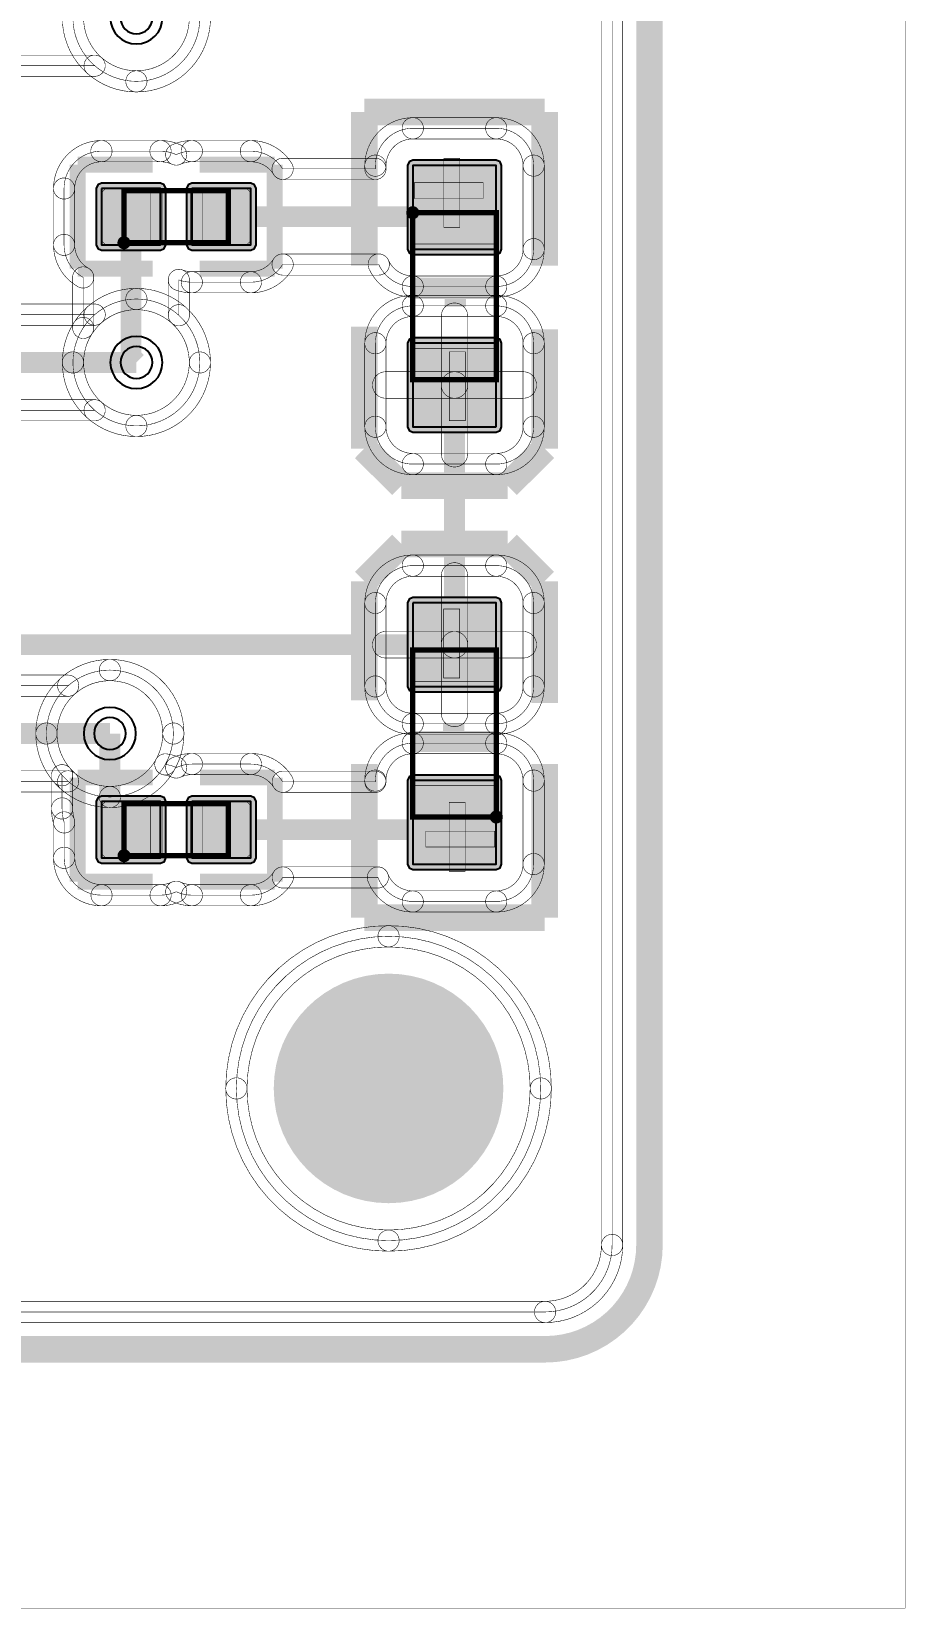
# Model space of a CAD drawing. Header units: millimetres. Extents: x -2.5 to 44.5, y -38.5 to 2.5.
# Drawn here: x 36.08 to 44.45, y -38.48 to -23.37 of the extents above; entities that cross this region are included whole.
import ezdxf

# ---------------------------------------------------------------- set-up
doc = ezdxf.new("R2010")
doc.units = ezdxf.units.MM
for name, color, linetype, true_color in [('Board Outline Layer', 7, 'Continuous', 0xff00ff), ('Bottom Layer', 7, 'Continuous', 0x0000ff), ('Component Marking Layer', 7, 'Continuous', 0x66ffcc), ('Component Shape Layer', 7, 'Continuous', 0x00cccc), ('Document Layer', 7, 'Continuous', 0xffffff), ('Hole Layer', 7, 'Continuous', 0x816200), ('Inner1', 7, 'Continuous', 0xbc8e00), ('Inner2', 7, 'Continuous', 0x70dbfa), ('Multi-Layer', 7, 'Continuous', 0xc0c0c0), ('Pin Soldering Layer', 7, 'Continuous', 0xcc9999), ('Top Layer', 7, 'Continuous', 0xff0000), ('Top Paste Mask Layer', 7, 'Continuous', 0x808080), ('Top Silkscreen Layer', 7, 'Continuous', 0xffff00), ('Top Solder Mask Layer', 7, 'Continuous', 0x800080)]:
    doc.layers.add(name, color=color, linetype=linetype, true_color=true_color)

msp = doc.modelspace()

# ---------------------------------------------------------------- hatches: boundary and pattern name
at = {"layer": 'Component Marking Layer'}
for points in [[(39.672, -25.108, 1), (39.792, -25.108, 1)], [(36.905, -25.396, 1), (37.025, -25.396, 1)], [(40.472, -30.899, 1), (40.592, -30.899, 1)], [(36.906, -31.27, 1), (37.026, -31.27, 1)]]:
    msp.add_hatch(color=256, dxfattribs=at).paths.add_polyline_path(points)
at = {"layer": 'Document Layer'}
for points in [[(40.03, -25.248), (40.03, -24.587), (40.183, -24.587), (40.183, -25.248)], [(40.407, -24.972), (39.747, -24.972), (39.747, -24.82), (40.407, -24.82)], [(40.082, -27.101), (40.082, -26.441), (40.235, -26.441), (40.235, -27.101)], [(40.182, -28.906), (40.182, -29.566), (40.029, -29.566), (40.029, -28.906)], [(40.234, -30.759), (40.234, -31.42), (40.081, -31.42), (40.081, -30.759)], [(39.857, -31.035), (40.517, -31.035), (40.517, -31.187), (39.857, -31.187)]]:
    msp.add_hatch(color=256, dxfattribs=at).paths.add_polyline_path(points)
at = {"layer": 'Multi-Layer'}
msp.add_hatch(color=256, dxfattribs=at).paths.add_polyline_path([(38.4, -33.5, 1), (40.6, -33.5, 1)])
at = {"layer": 'Pin Soldering Layer'}
for points in [[(37.216, -24.896), (37.216, -25.396), (36.966, -25.396), (36.966, -24.896)], [(37.717, -25.396), (37.717, -24.896), (37.967, -24.896), (37.967, -25.396)], [(39.732, -25.108), (40.532, -25.108), (40.532, -25.408), (39.732, -25.408)], [(40.532, -26.708), (39.732, -26.708), (39.732, -26.408), (40.532, -26.408)], [(39.732, -29.299), (40.532, -29.299), (40.532, -29.599), (39.732, -29.599)], [(40.532, -30.899), (39.732, -30.899), (39.732, -30.599), (40.532, -30.599)], [(37.217, -30.77), (37.217, -31.27), (36.967, -31.27), (36.967, -30.77)], [(37.717, -31.27), (37.717, -30.77), (37.967, -30.77), (37.967, -31.27)]]:
    msp.add_hatch(color=256, dxfattribs=at).paths.add_polyline_path(points)
at = {"layer": 'Top Layer'}
for points in [[(40.532, -25.457), (40.532, -24.657), (39.732, -24.657), (39.732, -25.457)], [(36.749, -24.876), (36.749, -25.416), (37.315, -25.416), (37.315, -24.876)], [(37.615, -24.876), (37.615, -25.416), (38.181, -25.416), (38.181, -24.876)], [(40.532, -27.159), (40.532, -26.359), (39.732, -26.359), (39.732, -27.159)], [(39.732, -28.848), (39.732, -29.648), (40.532, -29.648), (40.532, -28.848)], [(39.732, -30.55), (39.732, -31.35), (40.532, -31.35), (40.532, -30.55)], [(36.75, -30.75), (36.75, -31.29), (37.316, -31.29), (37.316, -30.75)], [(37.616, -30.75), (37.616, -31.29), (38.181, -31.29), (38.181, -30.75)]]:
    msp.add_hatch(color=256, dxfattribs=at).paths.add_polyline_path(points)
at = {"layer": 'Top Paste Mask Layer'}
for points in [[(40.532, -25.457), (40.532, -24.657), (39.732, -24.657), (39.732, -25.457)], [(37.33, -25.376), (37.33, -24.916), (37.29, -24.876), (36.789, -24.876), (36.749, -24.916), (36.749, -25.376), (36.789, -25.416), (37.29, -25.416)], [(37.6, -25.376), (37.6, -24.916), (37.64, -24.876), (38.141, -24.876), (38.181, -24.916), (38.181, -25.376), (38.141, -25.416), (37.64, -25.416)], [(40.532, -27.159), (40.532, -26.359), (39.732, -26.359), (39.732, -27.159)], [(39.732, -28.848), (39.732, -29.648), (40.532, -29.648), (40.532, -28.848)], [(39.732, -30.55), (39.732, -31.35), (40.532, -31.35), (40.532, -30.55)], [(37.331, -31.25), (37.331, -30.79), (37.291, -30.75), (36.79, -30.75), (36.75, -30.79), (36.75, -31.25), (36.79, -31.29), (37.291, -31.29)], [(37.601, -31.25), (37.601, -30.79), (37.641, -30.75), (38.141, -30.75), (38.181, -30.79), (38.181, -31.25), (38.141, -31.29), (37.641, -31.29)]]:
    msp.add_hatch(color=256, dxfattribs=at).paths.add_polyline_path(points)
at = {"layer": 'Top Solder Mask Layer'}
for points in [[(40.583, -25.457), (40.583, -24.657), (40.568, -24.621), (40.532, -24.606), (39.732, -24.606), (39.696, -24.621), (39.681, -24.657), (39.681, -25.457), (39.696, -25.493), (39.732, -25.508), (40.532, -25.508), (40.568, -25.493)], [(36.699, -24.876), (36.699, -25.416), (36.714, -25.452), (36.749, -25.467), (37.315, -25.467), (37.351, -25.452), (37.366, -25.416), (37.366, -24.876), (37.351, -24.84), (37.315, -24.825), (36.749, -24.825), (36.714, -24.84)], [(37.564, -24.876), (37.564, -25.416), (37.579, -25.452), (37.615, -25.467), (38.181, -25.467), (38.217, -25.452), (38.232, -25.416), (38.232, -24.876), (38.217, -24.84), (38.181, -24.825), (37.615, -24.825), (37.579, -24.84)], [(40.583, -27.159), (40.583, -26.359), (40.568, -26.323), (40.532, -26.308), (39.732, -26.308), (39.696, -26.323), (39.681, -26.359), (39.681, -27.159), (39.696, -27.195), (39.732, -27.21), (40.532, -27.21), (40.568, -27.195)], [(39.681, -28.848), (39.681, -29.648), (39.696, -29.684), (39.732, -29.699), (40.532, -29.699), (40.568, -29.684), (40.583, -29.648), (40.583, -28.848), (40.568, -28.812), (40.532, -28.797), (39.732, -28.797), (39.696, -28.812)], [(39.681, -30.55), (39.681, -31.35), (39.696, -31.386), (39.732, -31.401), (40.532, -31.401), (40.568, -31.386), (40.583, -31.35), (40.583, -30.55), (40.568, -30.514), (40.532, -30.499), (39.732, -30.499), (39.696, -30.514)], [(36.699, -30.75), (36.699, -31.29), (36.714, -31.326), (36.75, -31.341), (37.316, -31.341), (37.352, -31.326), (37.367, -31.29), (37.367, -30.75), (37.352, -30.714), (37.316, -30.699), (36.75, -30.699), (36.714, -30.714)], [(37.565, -30.75), (37.565, -31.29), (37.58, -31.326), (37.616, -31.341), (38.181, -31.341), (38.217, -31.326), (38.232, -31.29), (38.232, -30.75), (38.217, -30.714), (38.181, -30.699), (37.616, -30.699), (37.58, -30.714)]]:
    msp.add_hatch(color=256, dxfattribs=at).paths.add_polyline_path(points)

# ---------------------------------------------------------------- linework, layer by layer
at = {"layer": 'Board Outline Layer', "const_width": 0.254}
msp.add_lwpolyline([(0, -1), (0, -35, 0.414214), (1, -36), (41, -36, 0.414214), (42, -35), (42, -1, 0.414214), (41, 0), (1, 0, 0.414214)], format="xyb", close=True, dxfattribs=at)
at = {"layer": 'Bottom Layer', "const_width": 0.00508}
msp.add_lwpolyline([(-2.54, 2.54), (-2.54, -38.481), (44.45, -38.481), (44.45, 2.54)], close=True, dxfattribs=at)
for points in [[(1, -0.358), (41, -0.358), (41, -0.358, -0.414214), (41.642, -1), (41.642, -1), (41.642, -35), (41.642, -35, -0.414214), (41, -35.642), (41, -35.642), (18.732, -35.642, 0.087871)], [(28.918, -22.888, 0.395968), (28.348, -23.495, 0.16291), (28.47, -23.861, 0.004835), (28.448, -23.861, 0.414214), (27.29, -25.019, 0.414214), (28.448, -26.177, 0.414214), (29.606, -25.019, 0.241177), (29.125, -24.079, 0.241311), (29.529, -23.699), (33.051, -23.699, 0.109597), (33.018, -23.851), (33.018, -25.425, 0.414214), (33.376, -25.784), (34.95, -25.784, 0.414214), (35.309, -25.425), (35.309, -23.851, 0.109597), (35.275, -23.699), (36.684, -23.699, 0.181366), (37.084, -23.849, 0.414214), (37.692, -23.241, 0.414214)]]:
    msp.add_lwpolyline(points, format="xyb", dxfattribs=at)
for points in [[(41.744, -35, -1), (41.54, -35), (41.54, -1, -1), (41.744, -1)], [(37.794, -23.241, -0.414214), (37.084, -23.951, -1), (37.084, -23.748, 0.414214), (37.591, -23.241, -1)], [(35.275, -23.801, -1), (35.275, -23.598), (36.684, -23.598, -1), (36.684, -23.801)], [(37.084, -23.951, -0.181366), (36.617, -23.776, -1), (36.751, -23.623, 0.181366), (37.084, -23.748, -1)], [(36.374, -26.543, -0.414214), (37.084, -25.833, -1), (37.084, -26.037, 0.414214), (36.578, -26.543, -1)], [(37.084, -25.833, -0.414214), (37.794, -26.543, -1), (37.591, -26.543, 0.414214), (37.084, -26.037, -1)], [(37.084, -27.151, 0.414214), (37.692, -26.543, 0.414214), (37.084, -25.935, 0.414214), (36.476, -26.543, 0.414214)], [(37.084, -27.253, -0.414214), (36.374, -26.543, -1), (36.578, -26.543, 0.414214), (37.084, -27.05, -1)], [(37.794, -26.543, -0.414214), (37.084, -27.253, -1), (37.084, -27.05, 0.414214), (37.591, -26.543, -1)], [(36.12, -30.099, -0.414214), (36.83, -29.389, -1), (36.83, -29.593, 0.414214), (36.324, -30.099, -1)], [(36.83, -29.389, -0.414214), (37.54, -30.099, -1), (37.337, -30.099, 0.414214), (36.83, -29.593, -1)], [(36.83, -30.707, 0.414214), (37.438, -30.099, 0.414214), (36.83, -29.491, 0.414214), (36.222, -30.099, 0.414214)], [(36.83, -30.809, -0.414214), (36.12, -30.099, -1), (36.324, -30.099, 0.414214), (36.83, -30.606, -1)], [(37.54, -30.099, -0.414214), (36.83, -30.809, -1), (36.83, -30.606, 0.414214), (37.337, -30.099, -1)], [(37.94, -33.5, -0.414214), (39.5, -31.94, -1), (39.5, -32.144, 0.414214), (38.144, -33.5, -1)], [(39.5, -31.94, -0.414214), (41.06, -33.5, -1), (40.857, -33.5, 0.414214), (39.5, -32.144, -1)], [(38.042, -33.5, 0.414214), (39.5, -34.958, 0.414214), (40.958, -33.5, 0.414214), (39.5, -32.042, 0.414214)], [(39.5, -35.06, -0.414214), (37.94, -33.5, -1), (38.144, -33.5, 0.414214), (39.5, -34.857, -1)], [(41.06, -33.5, -0.414214), (39.5, -35.06, -1), (39.5, -34.857, 0.414214), (40.857, -33.5, -1)], [(41.744, -35, -0.414214), (41, -35.744, -1), (41, -35.54, 0.414214), (41.54, -35, -1)], [(41.54, -35, -1), (41.744, -35), (41.744, -35, -1), (41.54, -35)], [(18.732, -35.744, -1), (18.732, -35.54), (41, -35.54, -1), (41, -35.744)], [(41, -35.744, -1), (41, -35.54), (41, -35.54, -1), (41, -35.744)]]:
    msp.add_lwpolyline(points, format="xyb", close=True, dxfattribs=at)
at = {"layer": 'Component Marking Layer', "const_width": 0.00508}
for points in [[(39.672, -25.108, 1), (39.792, -25.108, 1)], [(36.905, -25.396, 1), (37.025, -25.396, 1)], [(40.472, -30.899, 1), (40.592, -30.899, 1)], [(36.906, -31.27, 1), (37.026, -31.27, 1)]]:
    msp.add_lwpolyline(points, format="xyb", close=True, dxfattribs=at)
at = {"layer": 'Component Shape Layer', "const_width": 0.0508}
for points in [[(36.965, -25.396), (36.965, -24.896), (37.965, -24.896), (37.965, -25.396)], [(36.965, -25.396), (36.965, -24.896), (37.965, -24.896), (37.965, -25.396)], [(39.732, -26.708), (39.732, -25.108), (40.532, -25.108), (40.532, -26.708)], [(39.732, -26.708), (39.732, -25.108), (40.532, -25.108), (40.532, -26.708)], [(40.532, -29.299), (40.532, -30.899), (39.732, -30.899), (39.732, -29.299)], [(40.532, -29.299), (40.532, -30.899), (39.732, -30.899), (39.732, -29.299)], [(36.966, -31.27), (36.966, -30.77), (37.966, -30.77), (37.966, -31.27)], [(36.966, -31.27), (36.966, -30.77), (37.966, -30.77), (37.966, -31.27)]]:
    msp.add_lwpolyline(points, close=True, dxfattribs=at)
at = {"layer": 'Document Layer', "const_width": 0.00508}
for points in [[(40.03, -25.248), (40.03, -24.587), (40.183, -24.587), (40.183, -25.248)], [(40.03, -25.248), (40.03, -24.587), (40.183, -24.587), (40.183, -25.248)], [(40.407, -24.972), (39.747, -24.972), (39.747, -24.82), (40.407, -24.82)], [(40.407, -24.972), (39.747, -24.972), (39.747, -24.82), (40.407, -24.82)], [(40.082, -27.101), (40.082, -26.441), (40.235, -26.441), (40.235, -27.101)], [(40.082, -27.101), (40.082, -26.441), (40.235, -26.441), (40.235, -27.101)], [(40.182, -28.906), (40.182, -29.566), (40.029, -29.566), (40.029, -28.906)], [(40.182, -28.906), (40.182, -29.566), (40.029, -29.566), (40.029, -28.906)], [(40.234, -30.759), (40.234, -31.42), (40.081, -31.42), (40.081, -30.759)], [(40.234, -30.759), (40.234, -31.42), (40.081, -31.42), (40.081, -30.759)], [(39.857, -31.035), (40.517, -31.035), (40.517, -31.187), (39.857, -31.187)], [(39.857, -31.035), (40.517, -31.035), (40.517, -31.187), (39.857, -31.187)]]:
    msp.add_lwpolyline(points, close=True, dxfattribs=at)
at = {"layer": 'Hole Layer'}
for points in [[(36.932, -23.241, 1), (37.237, -23.241, 1)], [(36.932, -26.543, 1), (37.237, -26.543, 1)], [(36.678, -30.099, 1), (36.983, -30.099, 1)]]:
    msp.add_lwpolyline(points, format="xyb", close=True, dxfattribs=at)
at = {"layer": 'Inner1', "const_width": 0.00508}
msp.add_lwpolyline([(-2.54, 2.54), (-2.54, -38.481), (44.45, -38.481), (44.45, 2.54)], close=True, dxfattribs=at)
for points in [[(1, -0.358), (41, -0.358), (41, -0.358, -0.414214), (41.642, -1), (41.642, -1), (41.642, -35), (41.642, -35, -0.414214), (41, -35.642), (41, -35.642), (18.732, -35.642, 0.087871)], [(17.066, -30.557), (36.43, -30.557, 0.181366), (36.83, -30.707, 0.414214), (37.438, -30.099, 0.414214), (36.83, -29.491, 0.181366), (36.43, -29.641), (19.165, -29.641, 0.280414)]]:
    msp.add_lwpolyline(points, format="xyb", dxfattribs=at)
for points in [[(41.744, -35, -1), (41.54, -35), (41.54, -1, -1), (41.744, -1)], [(36.476, -23.241, 0.414214), (37.084, -23.849, 0.414214), (37.692, -23.241, 0.414214), (37.084, -22.633, 0.414214)], [(37.084, -23.951, -0.414214), (36.374, -23.241, -1), (36.578, -23.241, 0.414214), (37.084, -23.748, -1)], [(37.794, -23.241, -0.414214), (37.084, -23.951, -1), (37.084, -23.748, 0.414214), (37.591, -23.241, -1)], [(36.374, -26.543, -0.414214), (37.084, -25.833, -1), (37.084, -26.037, 0.414214), (36.578, -26.543, -1)], [(37.084, -25.833, -0.414214), (37.794, -26.543, -1), (37.591, -26.543, 0.414214), (37.084, -26.037, -1)], [(37.084, -27.151, 0.414214), (37.692, -26.543, 0.414214), (37.084, -25.935, 0.414214), (36.476, -26.543, 0.414214)], [(37.084, -27.253, -0.414214), (36.374, -26.543, -1), (36.578, -26.543, 0.414214), (37.084, -27.05, -1)], [(37.794, -26.543, -0.414214), (37.084, -27.253, -1), (37.084, -27.05, 0.414214), (37.591, -26.543, -1)], [(36.363, -29.564, -0.181366), (36.83, -29.389, -1), (36.83, -29.593, 0.181366), (36.497, -29.717, -1)], [(36.83, -29.389, -0.414214), (37.54, -30.099, -1), (37.337, -30.099, 0.414214), (36.83, -29.593, -1)], [(19.165, -29.743, -1), (19.165, -29.539), (36.43, -29.539, -1), (36.43, -29.743)], [(37.54, -30.099, -0.414214), (36.83, -30.809, -1), (36.83, -30.606, 0.414214), (37.337, -30.099, -1)], [(17.066, -30.659, -1), (17.066, -30.456), (36.43, -30.456, -1), (36.43, -30.659)], [(36.83, -30.809, -0.181366), (36.363, -30.634, -1), (36.497, -30.481, 0.181366), (36.83, -30.606, -1)], [(37.94, -33.5, -0.414214), (39.5, -31.94, -1), (39.5, -32.144, 0.414214), (38.144, -33.5, -1)], [(39.5, -31.94, -0.414214), (41.06, -33.5, -1), (40.857, -33.5, 0.414214), (39.5, -32.144, -1)], [(38.042, -33.5, 0.414214), (39.5, -34.958, 0.414214), (40.958, -33.5, 0.414214), (39.5, -32.042, 0.414214)], [(39.5, -35.06, -0.414214), (37.94, -33.5, -1), (38.144, -33.5, 0.414214), (39.5, -34.857, -1)], [(41.06, -33.5, -0.414214), (39.5, -35.06, -1), (39.5, -34.857, 0.414214), (40.857, -33.5, -1)], [(41.744, -35, -0.414214), (41, -35.744, -1), (41, -35.54, 0.414214), (41.54, -35, -1)], [(41.54, -35, -1), (41.744, -35), (41.744, -35, -1), (41.54, -35)], [(18.732, -35.744, -1), (18.732, -35.54), (41, -35.54, -1), (41, -35.744)], [(41, -35.744, -1), (41, -35.54), (41, -35.54, -1), (41, -35.744)]]:
    msp.add_lwpolyline(points, format="xyb", close=True, dxfattribs=at)
at = {"layer": 'Inner1', "const_width": 0.2}
msp.add_lwpolyline([(36.83, -30.099), (14.478, -30.099)], dxfattribs=at)
at = {"layer": 'Inner2', "const_width": 0.00508}
msp.add_lwpolyline([(-2.54, 2.54), (-2.54, -38.481), (44.45, -38.481), (44.45, 2.54)], close=True, dxfattribs=at)
for points in [[(1, -0.358), (41, -0.358), (41, -0.358, -0.414214), (41.642, -1), (41.642, -1), (41.642, -35), (41.642, -35, -0.414214), (41, -35.642), (41, -35.642), (18.732, -35.642, 0.087871)], [(28.587, -23.012, 0.233733), (28.348, -23.495, 0.16291), (28.47, -23.861, 0.004835), (28.448, -23.861, 0.414214), (27.29, -25.019, 0.414214), (28.448, -26.177, 0.414214), (29.606, -25.019, 0.241177), (29.125, -24.079, 0.16064), (29.439, -23.864), (32.442, -26.867), (32.442, -26.867, 0.198912), (32.766, -27.001), (36.684, -27.001, 0.181366), (37.084, -27.151, 0.414214), (37.692, -26.543, 0.414214), (37.084, -25.935, 0.181366), (36.684, -26.085), (32.956, -26.085), (29.173, -22.302)]]:
    msp.add_lwpolyline(points, format="xyb", dxfattribs=at)
for points in [[(41.744, -35, -1), (41.54, -35), (41.54, -1, -1), (41.744, -1)], [(36.476, -23.241, 0.414214), (37.084, -23.849, 0.414214), (37.692, -23.241, 0.414214), (37.084, -22.633, 0.414214)], [(37.084, -23.951, -0.414214), (36.374, -23.241, -1), (36.578, -23.241, 0.414214), (37.084, -23.748, -1)], [(37.794, -23.241, -0.414214), (37.084, -23.951, -1), (37.084, -23.748, 0.414214), (37.591, -23.241, -1)], [(36.617, -26.008, -0.181366), (37.084, -25.833, -1), (37.084, -26.037, 0.181366), (36.751, -26.161, -1)], [(37.084, -25.833, -0.414214), (37.794, -26.543, -1), (37.591, -26.543, 0.414214), (37.084, -26.037, -1)], [(32.956, -26.187, -1), (32.956, -25.983), (36.684, -25.983, -1), (36.684, -26.187)], [(37.794, -26.543, -0.414214), (37.084, -27.253, -1), (37.084, -27.05, 0.414214), (37.591, -26.543, -1)], [(32.766, -27.103, -1), (32.766, -26.9), (36.684, -26.9, -1), (36.684, -27.103)], [(37.084, -27.253, -0.181366), (36.617, -27.078, -1), (36.751, -26.925, 0.181366), (37.084, -27.05, -1)], [(36.12, -30.099, -0.414214), (36.83, -29.389, -1), (36.83, -29.593, 0.414214), (36.324, -30.099, -1)], [(36.83, -29.389, -0.414214), (37.54, -30.099, -1), (37.337, -30.099, 0.414214), (36.83, -29.593, -1)], [(36.222, -30.099, 0.414214), (36.83, -30.707, 0.414214), (37.438, -30.099, 0.414214), (36.83, -29.491, 0.414214)], [(36.83, -30.809, -0.414214), (36.12, -30.099, -1), (36.324, -30.099, 0.414214), (36.83, -30.606, -1)], [(37.54, -30.099, -0.414214), (36.83, -30.809, -1), (36.83, -30.606, 0.414214), (37.337, -30.099, -1)], [(37.94, -33.5, -0.414214), (39.5, -31.94, -1), (39.5, -32.144, 0.414214), (38.144, -33.5, -1)], [(39.5, -31.94, -0.414214), (41.06, -33.5, -1), (40.857, -33.5, 0.414214), (39.5, -32.144, -1)], [(39.5, -34.958, 0.414214), (40.958, -33.5, 0.414214), (39.5, -32.042, 0.414214), (38.042, -33.5, 0.414214)], [(39.5, -35.06, -0.414214), (37.94, -33.5, -1), (38.144, -33.5, 0.414214), (39.5, -34.857, -1)], [(41.06, -33.5, -0.414214), (39.5, -35.06, -1), (39.5, -34.857, 0.414214), (40.857, -33.5, -1)], [(41.744, -35, -0.414214), (41, -35.744, -1), (41, -35.54, 0.414214), (41.54, -35, -1)], [(41.54, -35, -1), (41.744, -35), (41.744, -35, -1), (41.54, -35)], [(18.732, -35.744, -1), (18.732, -35.54), (41, -35.54, -1), (41, -35.744)], [(41, -35.744, -1), (41, -35.54), (41, -35.54, -1), (41, -35.744)]]:
    msp.add_lwpolyline(points, format="xyb", close=True, dxfattribs=at)
at = {"layer": 'Inner2', "const_width": 0.2}
msp.add_lwpolyline([(37.084, -26.543), (32.766, -26.543)], dxfattribs=at)
at = {"layer": 'Multi-Layer'}
for points in [[(36.834, -23.241, 1), (37.334, -23.241, 1)], [(36.834, -26.543, 1), (37.334, -26.543, 1)], [(36.58, -30.099, 1), (37.08, -30.099, 1)]]:
    msp.add_lwpolyline(points, format="xyb", close=True, dxfattribs=at)
at = {"layer": 'Pin Soldering Layer', "const_width": 0.00508}
for points in [[(37.216, -24.896), (37.216, -25.396), (36.966, -25.396), (36.966, -24.896)], [(37.216, -24.896), (37.216, -25.396), (36.966, -25.396), (36.966, -24.896)], [(37.717, -25.396), (37.717, -24.896), (37.967, -24.896), (37.967, -25.396)], [(37.717, -25.396), (37.717, -24.896), (37.967, -24.896), (37.967, -25.396)], [(39.732, -25.108), (40.532, -25.108), (40.532, -25.408), (39.732, -25.408)], [(39.732, -25.108), (40.532, -25.108), (40.532, -25.408), (39.732, -25.408)], [(40.532, -26.708), (39.732, -26.708), (39.732, -26.408), (40.532, -26.408)], [(40.532, -26.708), (39.732, -26.708), (39.732, -26.408), (40.532, -26.408)], [(39.732, -29.299), (40.532, -29.299), (40.532, -29.599), (39.732, -29.599)], [(39.732, -29.299), (40.532, -29.299), (40.532, -29.599), (39.732, -29.599)], [(40.532, -30.899), (39.732, -30.899), (39.732, -30.599), (40.532, -30.599)], [(40.532, -30.899), (39.732, -30.899), (39.732, -30.599), (40.532, -30.599)], [(37.217, -30.77), (37.217, -31.27), (36.967, -31.27), (36.967, -30.77)], [(37.217, -30.77), (37.217, -31.27), (36.967, -31.27), (36.967, -30.77)], [(37.717, -31.27), (37.717, -30.77), (37.967, -30.77), (37.967, -31.27)], [(37.717, -31.27), (37.717, -30.77), (37.967, -30.77), (37.967, -31.27)]]:
    msp.add_lwpolyline(points, close=True, dxfattribs=at)
at = {"layer": 'Top Layer', "const_width": 0.00508}
msp.add_lwpolyline([(-2.54, 2.54), (-2.54, -38.481), (44.45, -38.481), (44.45, 2.54)], close=True, dxfattribs=at)
for points in [[(41.744, -35, -1), (41.54, -35), (41.54, -1, -1), (41.744, -1)], [(37.084, -23.951, -0.414214), (36.374, -23.241, -1), (36.578, -23.241, 0.414214), (37.084, -23.748, -1)], [(37.794, -23.241, -0.414214), (37.084, -23.951, -1), (37.084, -23.748, 0.414214), (37.591, -23.241, -1)], [(36.476, -26.543, 0.414214), (37.084, -27.151, 0.414214), (37.692, -26.543, 0.212903), (37.49, -26.091), (37.49, -25.752, 0.089116), (37.615, -25.774), (38.181, -25.774, 0.260061), (38.485, -25.604), (39.406, -25.604, 0.295075), (39.732, -25.815), (40.532, -25.815), (40.532, -25.815, 0.414214), (40.89, -25.457), (40.89, -24.657, 0.414214), (40.532, -24.299), (39.732, -24.299), (39.732, -24.299, 0.414214), (39.374, -24.657), (39.374, -24.688), (38.485, -24.688, 0.260061), (38.181, -24.518), (37.615, -24.518, 0.108449), (37.465, -24.551, 0.108449), (37.315, -24.518), (36.749, -24.518, 0.414214), (36.391, -24.876), (36.391, -25.416), (36.391, -25.416, 0.271188), (36.574, -25.728), (36.574, -26.212, 0.145051)], [(39.272, -24.657, -0.414214), (39.732, -24.197, -1), (39.732, -24.401, 0.414214), (39.476, -24.657, -1)], [(39.732, -24.401, -1), (39.732, -24.197), (40.532, -24.197, -1), (40.532, -24.401)], [(39.732, -24.401, -1), (39.732, -24.197), (39.732, -24.197, -1), (39.732, -24.401)], [(40.532, -24.197, -0.414214), (40.992, -24.657, -1), (40.789, -24.657, 0.414214), (40.532, -24.401, -1)], [(36.29, -24.876, -0.414214), (36.749, -24.416, -1), (36.749, -24.62, 0.414214), (36.493, -24.876, -1)], [(36.749, -24.62, -1), (36.749, -24.416), (37.315, -24.416, -1), (37.315, -24.62)], [(37.315, -24.416, -0.108449), (37.508, -24.459, -1), (37.423, -24.643, 0.108449), (37.315, -24.62, -1)], [(37.423, -24.459, -0.108449), (37.615, -24.416, -1), (37.615, -24.62, 0.108449), (37.508, -24.643, -1)], [(37.615, -24.62, -1), (37.615, -24.416), (38.181, -24.416, -1), (38.181, -24.62)], [(38.181, -24.416, -0.260061), (38.572, -24.635, -1), (38.399, -24.741, 0.260061), (38.181, -24.62, -1)], [(38.485, -24.79, -1), (38.485, -24.586), (39.374, -24.586, -1), (39.374, -24.79)], [(39.272, -24.657, -1), (39.476, -24.657), (39.476, -24.688, -1), (39.272, -24.688)], [(40.992, -25.457, -1), (40.789, -25.457), (40.789, -24.657, -1), (40.992, -24.657)], [(36.29, -24.876, -1), (36.493, -24.876), (36.493, -25.416, -1), (36.29, -25.416)], [(36.29, -25.416, -1), (36.493, -25.416), (36.493, -25.416, -1), (36.29, -25.416)], [(36.524, -25.817, -0.271188), (36.29, -25.416, -1), (36.493, -25.416, 0.271188), (36.624, -25.64, -1)], [(40.992, -25.457, -0.414214), (40.532, -25.917, -1), (40.532, -25.714, 0.414214), (40.789, -25.457, -1)], [(38.572, -25.658, -0.260061), (38.181, -25.876, -1), (38.181, -25.673, 0.260061), (38.399, -25.551, -1)], [(38.485, -25.706, -1), (38.485, -25.503), (39.406, -25.503, -1), (39.406, -25.706)], [(39.732, -25.917, -0.295075), (39.313, -25.646, -1), (39.498, -25.562, 0.295075), (39.732, -25.714, -1)], [(36.473, -25.728, -1), (36.676, -25.728), (36.676, -26.212, -1), (36.473, -26.212)], [(37.592, -26.091, -1), (37.389, -26.091), (37.389, -25.752, -1), (37.592, -25.752)], [(37.615, -25.876, -0.089116), (37.455, -25.847, -1), (37.526, -25.657, 0.089116), (37.615, -25.673, -1)], [(37.615, -25.876, -1), (37.615, -25.673), (38.181, -25.673, -1), (38.181, -25.876)], [(39.732, -25.917, -1), (39.732, -25.714), (40.532, -25.714, -1), (40.532, -25.917)], [(40.532, -25.917, -1), (40.532, -25.714), (40.532, -25.714, -1), (40.532, -25.917)], [(37.558, -26.015, -0.212903), (37.794, -26.543, -1), (37.591, -26.543, 0.212903), (37.423, -26.166, -1)], [(39.272, -26.359, -0.414214), (39.732, -25.899, -1), (39.732, -26.102, 0.414214), (39.476, -26.359, -1)], [(39.732, -26.102, -1), (39.732, -25.899), (40.532, -25.899, -1), (40.532, -26.102)], [(39.732, -26.102, -1), (39.732, -25.899), (39.732, -25.899, -1), (39.732, -26.102)], [(40.259, -26.759, -1), (40.005, -26.759), (40.005, -26.1, -1), (40.259, -26.1)], [(40.532, -25.899, -0.414214), (40.992, -26.359, -1), (40.789, -26.359, 0.414214), (40.532, -26.102, -1)], [(36.374, -26.543, -0.145051), (36.489, -26.156, -1), (36.659, -26.267, 0.145051), (36.578, -26.543, -1)], [(39.374, -27.159, 0.414214), (39.732, -27.517), (40.532, -27.517), (40.532, -27.517, 0.414214), (40.89, -27.159), (40.89, -26.359, 0.414214), (40.532, -26.001), (39.732, -26.001), (39.732, -26.001, 0.414214), (39.374, -26.359)], [(39.272, -26.359, -1), (39.476, -26.359), (39.476, -27.159, -1), (39.272, -27.159)], [(40.992, -27.159, -1), (40.789, -27.159), (40.789, -26.359, -1), (40.992, -26.359)], [(37.084, -27.253, -0.414214), (36.374, -26.543, -1), (36.578, -26.543, 0.414214), (37.084, -27.05, -1)], [(37.794, -26.543, -0.414214), (37.084, -27.253, -1), (37.084, -27.05, 0.414214), (37.591, -26.543, -1)], [(39.473, -26.886, -1), (39.473, -26.632), (40.132, -26.632, -1), (40.132, -26.886)], [(40.132, -26.886, -1), (40.132, -26.632), (40.791, -26.632, -1), (40.791, -26.886)], [(40.005, -26.759, -1), (40.259, -26.759), (40.259, -27.418, -1), (40.005, -27.418)], [(39.732, -27.619, -0.414214), (39.272, -27.159, -1), (39.476, -27.159, 0.414214), (39.732, -27.415, -1)], [(40.992, -27.159, -0.414214), (40.532, -27.619, -1), (40.532, -27.415, 0.414214), (40.789, -27.159, -1)], [(39.732, -27.619, -1), (39.732, -27.415), (40.532, -27.415, -1), (40.532, -27.619)], [(40.532, -27.619, -1), (40.532, -27.415), (40.532, -27.415, -1), (40.532, -27.619)], [(39.272, -28.848, -0.414214), (39.732, -28.388, -1), (39.732, -28.592, 0.414214), (39.475, -28.848, -1)], [(39.732, -28.592, -1), (39.732, -28.388), (40.532, -28.388, -1), (40.532, -28.592)], [(39.732, -28.592, -1), (39.732, -28.388), (39.732, -28.388, -1), (39.732, -28.592)], [(40.532, -28.388, -0.414214), (40.992, -28.848, -1), (40.788, -28.848, 0.414214), (40.532, -28.592, -1)], [(39.374, -29.648, 0.414214), (39.732, -30.006), (40.532, -30.006), (40.532, -30.006, 0.414214), (40.89, -29.648), (40.89, -28.848, 0.414214), (40.532, -28.49), (39.732, -28.49), (39.732, -28.49, 0.414214), (39.374, -28.848)], [(40.259, -29.248, -1), (40.005, -29.248), (40.005, -28.589, -1), (40.259, -28.589)], [(39.272, -28.848, -1), (39.475, -28.848), (39.475, -29.648, -1), (39.272, -29.648)], [(40.992, -29.648, -1), (40.788, -29.648), (40.788, -28.848, -1), (40.992, -28.848)], [(39.473, -29.375, -1), (39.473, -29.121), (40.132, -29.121, -1), (40.132, -29.375)], [(40.132, -29.375, -1), (40.132, -29.121), (40.791, -29.121, -1), (40.791, -29.375)], [(40.005, -29.248, -1), (40.259, -29.248), (40.259, -29.907, -1), (40.005, -29.907)], [(36.12, -30.099, -0.414214), (36.83, -29.389, -1), (36.83, -29.593, 0.414214), (36.324, -30.099, -1)], [(36.83, -29.389, -0.414214), (37.54, -30.099, -1), (37.337, -30.099, 0.414214), (36.83, -29.593, -1)], [(39.398, -31.478, 0.310642), (39.732, -31.708), (40.532, -31.708), (40.532, -31.708, 0.414214), (40.89, -31.35), (40.89, -30.55, 0.414214), (40.532, -30.192), (39.732, -30.192), (39.732, -30.192, 0.414214), (39.374, -30.55), (39.374, -30.562), (38.486, -30.562, 0.260061), (38.181, -30.392), (37.616, -30.392, 0.108449), (37.466, -30.425, 0.076217), (37.361, -30.395, 0.127642), (37.438, -30.099, 0.414214), (36.83, -29.491, 0.414214), (36.222, -30.099, 0.181366), (36.372, -30.499), (36.372, -30.817), (36.372, -30.817, 0.074427), (36.392, -30.951), (36.392, -31.29), (36.392, -31.29, 0.414214), (36.75, -31.648), (37.316, -31.648, 0.108449), (37.466, -31.615, 0.108449), (37.616, -31.648), (38.181, -31.648, 0.260061), (38.486, -31.478)], [(39.732, -30.108, -0.414214), (39.272, -29.648, -1), (39.475, -29.648, 0.414214), (39.732, -29.905, -1)], [(40.992, -29.648, -0.414214), (40.532, -30.108, -1), (40.532, -29.905, 0.414214), (40.788, -29.648, -1)], [(39.732, -30.108, -1), (39.732, -29.905), (40.532, -29.905, -1), (40.532, -30.108)], [(40.532, -30.108, -1), (40.532, -29.905), (40.532, -29.905, -1), (40.532, -30.108)], [(36.295, -30.566, -0.181366), (36.12, -30.099, -1), (36.324, -30.099, 0.181366), (36.448, -30.432, -1)], [(37.54, -30.099, -0.127642), (37.45, -30.444, -1), (37.273, -30.345, 0.127642), (37.337, -30.099, -1)], [(39.272, -30.55, -0.414214), (39.732, -30.09, -1), (39.732, -30.293, 0.414214), (39.475, -30.55, -1)], [(39.732, -30.293, -1), (39.732, -30.09), (40.532, -30.09, -1), (40.532, -30.293)], [(39.732, -30.293, -1), (39.732, -30.09), (39.732, -30.09, -1), (39.732, -30.293)], [(40.532, -30.09, -0.414214), (40.992, -30.55, -1), (40.788, -30.55, 0.414214), (40.532, -30.293, -1)], [(37.374, -30.294, -0.076217), (37.508, -30.333, -1), (37.423, -30.517, 0.076217), (37.349, -30.496, -1)], [(37.423, -30.333, -0.108449), (37.616, -30.29, -1), (37.616, -30.493, 0.108449), (37.508, -30.517, -1)], [(37.616, -30.493, -1), (37.616, -30.29), (38.181, -30.29, -1), (38.181, -30.493)], [(38.181, -30.29, -0.260061), (38.573, -30.508, -1), (38.4, -30.615, 0.260061), (38.181, -30.493, -1)], [(36.27, -30.499, -1), (36.474, -30.499), (36.474, -30.817, -1), (36.27, -30.817)], [(38.486, -30.663, -1), (38.486, -30.46), (39.374, -30.46, -1), (39.374, -30.663)], [(39.272, -30.55, -1), (39.475, -30.55), (39.475, -30.562, -1), (39.272, -30.562)], [(40.992, -31.35, -1), (40.788, -31.35), (40.788, -30.55, -1), (40.992, -30.55)], [(36.27, -30.817, -1), (36.474, -30.817), (36.474, -30.817, -1), (36.27, -30.817)], [(36.295, -30.981, -0.074427), (36.27, -30.817, -1), (36.474, -30.817, 0.074427), (36.489, -30.921, -1)], [(36.29, -30.951, -1), (36.494, -30.951), (36.494, -31.29, -1), (36.29, -31.29)], [(36.29, -31.29, -1), (36.494, -31.29), (36.494, -31.29, -1), (36.29, -31.29)], [(36.75, -31.75, -0.414214), (36.29, -31.29, -1), (36.494, -31.29, 0.414214), (36.75, -31.547, -1)], [(40.992, -31.35, -0.414214), (40.532, -31.81, -1), (40.532, -31.607, 0.414214), (40.788, -31.35, -1)], [(38.573, -31.532, -0.260061), (38.181, -31.75, -1), (38.181, -31.547, 0.260061), (38.4, -31.425, -1)], [(38.486, -31.58, -1), (38.486, -31.377), (39.398, -31.377, -1), (39.398, -31.58)], [(39.732, -31.81, -0.310642), (39.303, -31.515, -1), (39.492, -31.442, 0.310642), (39.732, -31.607, -1)], [(36.75, -31.75, -1), (36.75, -31.547), (37.316, -31.547, -1), (37.316, -31.75)], [(37.508, -31.707, -0.108449), (37.316, -31.75, -1), (37.316, -31.547, 0.108449), (37.423, -31.523, -1)], [(37.616, -31.75, -0.108449), (37.423, -31.707, -1), (37.508, -31.523, 0.108449), (37.616, -31.547, -1)], [(37.616, -31.75, -1), (37.616, -31.547), (38.181, -31.547, -1), (38.181, -31.75)], [(39.732, -31.81, -1), (39.732, -31.607), (40.532, -31.607, -1), (40.532, -31.81)], [(40.532, -31.81, -1), (40.532, -31.607), (40.532, -31.607, -1), (40.532, -31.81)], [(37.94, -33.5, -0.414214), (39.5, -31.94, -1), (39.5, -32.144, 0.414214), (38.144, -33.5, -1)], [(39.5, -31.94, -0.414214), (41.06, -33.5, -1), (40.857, -33.5, 0.414214), (39.5, -32.144, -1)], [(39.5, -34.958, 0.414214), (40.958, -33.5, 0.414214), (39.5, -32.042, 0.414214), (38.042, -33.5, 0.414214)], [(39.5, -35.06, -0.414214), (37.94, -33.5, -1), (38.144, -33.5, 0.414214), (39.5, -34.857, -1)], [(41.06, -33.5, -0.414214), (39.5, -35.06, -1), (39.5, -34.857, 0.414214), (40.857, -33.5, -1)], [(41.744, -35, -0.414214), (41, -35.744, -1), (41, -35.54, 0.414214), (41.54, -35, -1)], [(41.54, -35, -1), (41.744, -35), (41.744, -35, -1), (41.54, -35)], [(33.888, -35.744, -1), (33.888, -35.54), (41, -35.54, -1), (41, -35.744)], [(41, -35.744, -1), (41, -35.54), (41, -35.54, -1), (41, -35.744)]]:
    msp.add_lwpolyline(points, format="xyb", close=True, dxfattribs=at)
for points in [[(41.642, -1), (41.642, -35), (41.642, -35, -0.414214), (41, -35.642), (41, -35.642), (33.888, -35.642), (33.888, -34.085, 0.414214), (33.53, -33.726), (32.03, -33.726, 0.414214), (31.672, -34.085), (31.672, -35.642), (29.288, -35.642), (29.288, -34.085), (29.288, -34.085, 0.414214), (28.93, -33.726), (27.43, -33.726, 0.414214), (27.072, -34.085), (27.072, -35.642), (25.76, -35.642), (25.76, -33.958), (25.76, -33.958, 0.414214), (25.402, -33.599)], [(36.476, -23.241, 0.414214), (37.084, -23.849, 0.414214), (37.692, -23.241, 0.120712)]]:
    msp.add_lwpolyline(points, format="xyb", dxfattribs=at)
at = {"layer": 'Top Layer'}
for points in [[(40.532, -25.457), (40.532, -24.657), (39.732, -24.657), (39.732, -25.457)], [(36.749, -24.876), (36.749, -25.416), (37.315, -25.416), (37.315, -24.876)], [(37.615, -24.876), (37.615, -25.416), (38.181, -25.416), (38.181, -24.876)], [(40.532, -27.159), (40.532, -26.359), (39.732, -26.359), (39.732, -27.159)], [(39.732, -28.848), (39.732, -29.648), (40.532, -29.648), (40.532, -28.848)], [(39.732, -30.55), (39.732, -31.35), (40.532, -31.35), (40.532, -30.55)], [(36.75, -30.75), (36.75, -31.29), (37.316, -31.29), (37.316, -30.75)], [(37.616, -30.75), (37.616, -31.29), (38.181, -31.29), (38.181, -30.75)]]:
    msp.add_lwpolyline(points, close=True, dxfattribs=at)
at = {"layer": 'Top Layer', "const_width": 0.2}
for points in [[(37.032, -26.491), (37.032, -25.146)], [(37.898, -25.146), (40.043, -25.146)], [(40.043, -25.146), (40.132, -25.057)], [(37.084, -26.543), (37.032, -26.491)], [(40.132, -26.759), (40.132, -29.248)], [(40.132, -29.248), (35.141, -29.248)], [(36.83, -30.099), (36.83, -30.817)], [(36.83, -30.817), (37.033, -31.02)], [(37.899, -31.02), (40.062, -31.02)], [(40.062, -31.02), (40.132, -30.95)]]:
    msp.add_lwpolyline(points, dxfattribs=at)
at = {"layer": 'Top Paste Mask Layer'}
for points in [[(40.532, -25.457), (40.532, -24.657), (39.732, -24.657), (39.732, -25.457)], [(40.532, -27.159), (40.532, -26.359), (39.732, -26.359), (39.732, -27.159)], [(39.732, -28.848), (39.732, -29.648), (40.532, -29.648), (40.532, -28.848)], [(39.732, -30.55), (39.732, -31.35), (40.532, -31.35), (40.532, -30.55)]]:
    msp.add_lwpolyline(points, close=True, dxfattribs=at)
at = {"layer": 'Top Paste Mask Layer', "const_width": 0.00508}
for points in [[(37.33, -25.376), (37.33, -24.916), (37.29, -24.876), (36.789, -24.876), (36.749, -24.916), (36.749, -25.376), (36.789, -25.416), (37.29, -25.416)], [(37.33, -25.376), (37.33, -24.916), (37.29, -24.876), (36.789, -24.876), (36.749, -24.916), (36.749, -25.376), (36.789, -25.416), (37.29, -25.416)], [(37.6, -25.376), (37.6, -24.916), (37.64, -24.876), (38.141, -24.876), (38.181, -24.916), (38.181, -25.376), (38.141, -25.416), (37.64, -25.416)], [(37.6, -25.376), (37.6, -24.916), (37.64, -24.876), (38.141, -24.876), (38.181, -24.916), (38.181, -25.376), (38.141, -25.416), (37.64, -25.416)], [(37.331, -31.25), (37.331, -30.79), (37.291, -30.75), (36.79, -30.75), (36.75, -30.79), (36.75, -31.25), (36.79, -31.29), (37.291, -31.29)], [(37.331, -31.25), (37.331, -30.79), (37.291, -30.75), (36.79, -30.75), (36.75, -30.79), (36.75, -31.25), (36.79, -31.29), (37.291, -31.29)], [(37.601, -31.25), (37.601, -30.79), (37.641, -30.75), (38.141, -30.75), (38.181, -30.79), (38.181, -31.25), (38.141, -31.29), (37.641, -31.29)], [(37.601, -31.25), (37.601, -30.79), (37.641, -30.75), (38.141, -30.75), (38.181, -30.79), (38.181, -31.25), (38.141, -31.29), (37.641, -31.29)]]:
    msp.add_lwpolyline(points, close=True, dxfattribs=at)
at = {"layer": 'Top Silkscreen Layer'}
for points, const_width in [([(40.996, -24.143), (39.268, -24.143)], 0.254), ([(39.268, -24.143), (39.268, -25.616)], 0.254), ([(40.996, -24.143), (39.268, -24.143)], 0.254), ([(39.268, -24.143), (39.268, -25.616)], 0.254), ([(40.996, -24.143), (40.996, -25.616)], 0.254), ([(40.996, -24.143), (40.996, -25.616)], 0.254), ([(36.521, -25.645), (36.521, -24.647)], 0.152), ([(36.521, -24.647), (37.239, -24.647)], 0.152), ([(36.521, -25.645), (36.521, -24.647)], 0.152), ([(36.521, -24.647), (37.239, -24.647)], 0.152), ([(38.409, -24.647), (37.691, -24.647)], 0.152), ([(38.409, -24.647), (37.691, -24.647)], 0.152), ([(38.409, -25.645), (38.409, -24.647)], 0.152), ([(38.409, -25.645), (38.409, -24.647)], 0.152), ([(37.239, -25.645), (36.521, -25.645)], 0.152), ([(37.239, -25.645), (36.521, -25.645)], 0.152), ([(37.691, -25.645), (38.409, -25.645)], 0.152), ([(37.691, -25.645), (38.409, -25.645)], 0.152), ([(40.538, -25.832), (39.751, -25.832)], 0.203), ([(40.538, -25.832), (39.751, -25.832)], 0.203), ([(40.14, -25.832), (40.14, -26.007)], 0.203), ([(40.14, -25.832), (40.14, -26.007)], 0.203), ([(39.268, -26.2), (39.268, -27.369)], 0.254), ([(39.268, -26.2), (39.268, -27.369)], 0.254), ([(40.996, -26.226), (40.996, -27.369)], 0.254), ([(40.996, -26.226), (40.996, -27.369)], 0.254), ([(39.624, -27.724), (39.268, -27.369)], 0.254), ([(39.624, -27.724), (39.268, -27.369)], 0.254), ([(40.996, -27.369), (40.64, -27.724)], 0.254), ([(40.996, -27.369), (40.64, -27.724)], 0.254), ([(40.64, -27.724), (39.624, -27.724)], 0.254), ([(40.64, -27.724), (39.624, -27.724)], 0.254), ([(39.268, -28.639), (39.624, -28.283)], 0.254), ([(39.268, -28.639), (39.624, -28.283)], 0.254), ([(39.624, -28.283), (40.64, -28.283)], 0.254), ([(39.624, -28.283), (40.64, -28.283)], 0.254), ([(40.64, -28.283), (40.996, -28.639)], 0.254), ([(40.64, -28.283), (40.996, -28.639)], 0.254), ([(39.268, -29.782), (39.268, -28.639)], 0.254), ([(39.268, -29.782), (39.268, -28.639)], 0.254), ([(40.996, -29.807), (40.996, -28.639)], 0.254), ([(40.996, -29.807), (40.996, -28.639)], 0.254), ([(40.124, -30.175), (40.124, -30)], 0.203), ([(40.124, -30.175), (40.124, -30)], 0.203), ([(39.726, -30.175), (40.513, -30.175)], 0.203), ([(39.726, -30.175), (40.513, -30.175)], 0.203), ([(39.268, -31.864), (39.268, -30.391)], 0.254), ([(39.268, -31.864), (39.268, -30.391)], 0.254), ([(40.996, -31.864), (40.996, -30.391)], 0.254), ([(40.996, -31.864), (40.996, -30.391)], 0.254), ([(36.522, -31.519), (36.522, -30.521)], 0.152), ([(36.522, -30.521), (37.24, -30.521)], 0.152), ([(36.522, -31.519), (36.522, -30.521)], 0.152), ([(36.522, -30.521), (37.24, -30.521)], 0.152), ([(38.41, -30.521), (37.692, -30.521)], 0.152), ([(38.41, -30.521), (37.692, -30.521)], 0.152), ([(38.41, -31.519), (38.41, -30.521)], 0.152), ([(38.41, -31.519), (38.41, -30.521)], 0.152), ([(37.24, -31.519), (36.522, -31.519)], 0.152), ([(37.24, -31.519), (36.522, -31.519)], 0.152), ([(37.692, -31.519), (38.41, -31.519)], 0.152), ([(37.692, -31.519), (38.41, -31.519)], 0.152), ([(39.268, -31.864), (40.996, -31.864)], 0.254), ([(39.268, -31.864), (40.996, -31.864)], 0.254)]:
    msp.add_lwpolyline(points, dxfattribs=dict(at, const_width=const_width))
at = {"layer": 'Top Solder Mask Layer'}
for points in [[(40.583, -25.457), (40.583, -24.657), (40.568, -24.621), (40.532, -24.606), (39.732, -24.606), (39.696, -24.621), (39.681, -24.657), (39.681, -25.457), (39.696, -25.493), (39.732, -25.508), (40.532, -25.508), (40.568, -25.493)], [(36.699, -24.876), (36.699, -25.416), (36.714, -25.452), (36.749, -25.467), (37.315, -25.467), (37.351, -25.452), (37.366, -25.416), (37.366, -24.876), (37.351, -24.84), (37.315, -24.825), (36.749, -24.825), (36.714, -24.84)], [(37.564, -24.876), (37.564, -25.416), (37.579, -25.452), (37.615, -25.467), (38.181, -25.467), (38.217, -25.452), (38.232, -25.416), (38.232, -24.876), (38.217, -24.84), (38.181, -24.825), (37.615, -24.825), (37.579, -24.84)], [(40.583, -27.159), (40.583, -26.359), (40.568, -26.323), (40.532, -26.308), (39.732, -26.308), (39.696, -26.323), (39.681, -26.359), (39.681, -27.159), (39.696, -27.195), (39.732, -27.21), (40.532, -27.21), (40.568, -27.195)], [(39.681, -28.848), (39.681, -29.648), (39.696, -29.684), (39.732, -29.699), (40.532, -29.699), (40.568, -29.684), (40.583, -29.648), (40.583, -28.848), (40.568, -28.812), (40.532, -28.797), (39.732, -28.797), (39.696, -28.812)], [(39.681, -30.55), (39.681, -31.35), (39.696, -31.386), (39.732, -31.401), (40.532, -31.401), (40.568, -31.386), (40.583, -31.35), (40.583, -30.55), (40.568, -30.514), (40.532, -30.499), (39.732, -30.499), (39.696, -30.514)], [(36.699, -30.75), (36.699, -31.29), (36.714, -31.326), (36.75, -31.341), (37.316, -31.341), (37.352, -31.326), (37.367, -31.29), (37.367, -30.75), (37.352, -30.714), (37.316, -30.699), (36.75, -30.699), (36.714, -30.714)], [(37.565, -30.75), (37.565, -31.29), (37.58, -31.326), (37.616, -31.341), (38.181, -31.341), (38.217, -31.326), (38.232, -31.29), (38.232, -30.75), (38.217, -30.714), (38.181, -30.699), (37.616, -30.699), (37.58, -30.714)]]:
    msp.add_lwpolyline(points, close=True, dxfattribs=at)

doc.saveas('drawing.dxf')
